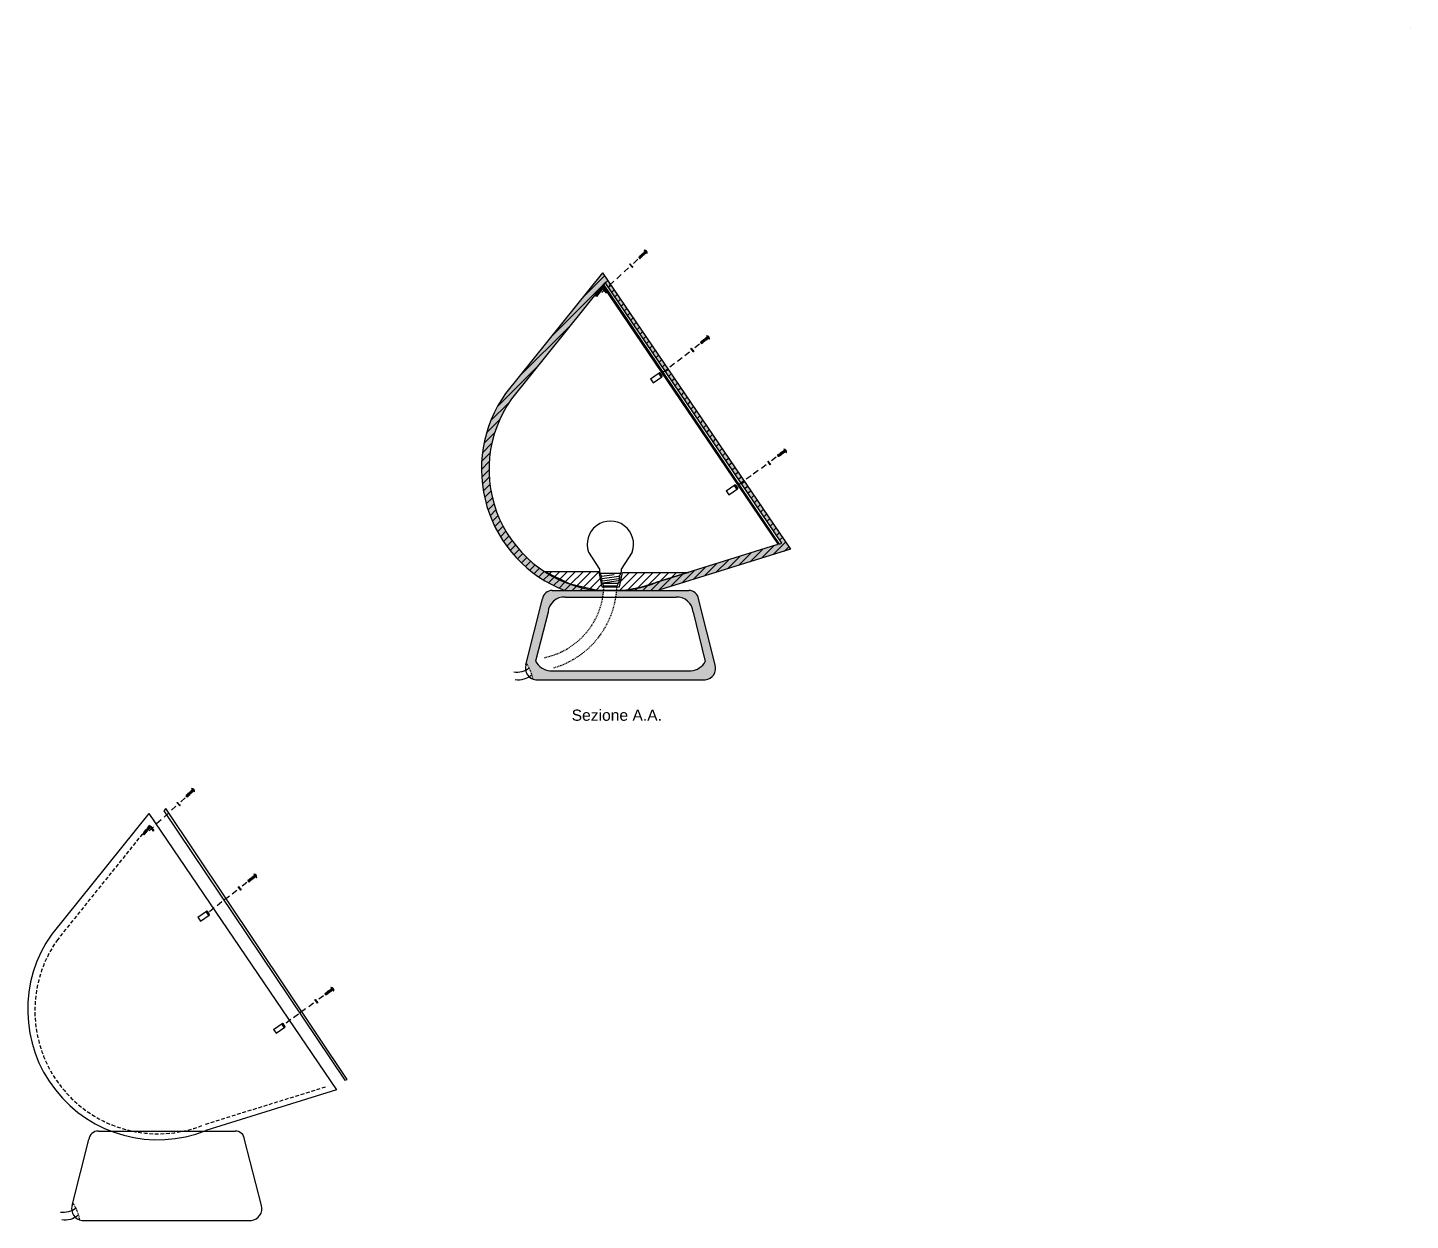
# Model space of a CAD drawing. Header units: centimetres. Extents: x -68 to 323, y -5 to 168.
# Drawn here: x 136 to 322.8, y 6.7 to 167.9 of the extents above; entities that cross this region are included whole.
import ezdxf

# ---------------------------------------------------------------- set-up
doc = ezdxf.new("R2010")
doc.units = ezdxf.units.CM
doc.header["$MEASUREMENT"] = 0
doc.linetypes.add('DASHED', pattern=[0.75, 0.5, -0.25])
doc.linetypes.add('HIDDEN2', pattern=[0.1875, 0.125, -0.0625])
for name, color, linetype in [('A-FURN', 8, 'Continuous'), ('anno', 5, 'Continuous'), ('cavo', 6, 'Continuous'), ('pannello', 245, 'Continuous'), ('viti e cerniere', 3, 'Continuous')]:
    doc.layers.add(name, color=color, linetype=linetype)
doc.styles.get("Standard").update_dxf_attribs({"font": 'Arial.ttf'})

msp = doc.modelspace()

# ---------------------------------------------------------------- hatches: boundary and pattern name
at = {"layer": 'A-FURN'}
h = msp.add_hatch(color=254, dxfattribs=at)
h.dxf.hatch_style = 1
edge = h.paths.add_edge_path()
edge.add_arc((198.6618783277704, 78.88687261114418), 5.712725566796211, 10.19005257750365, 33.86592961719634)
edge.add_line((203.4054045608771, 82.07029722582486), (205.5961490438125, 90.72984967819367))
edge.add_arc((206.849197527986, 90.61398729978316), 1.25839365638111, 87.84191265880872, 174.7172012419684, ccw=False)
edge.add_line((206.8965846366463, 91.8714884156288), (213.0112800434063, 91.87148841562879))
edge.add_line((213.0112800434063, 91.87148841562879), (213.8482814742276, 91.87148841562879))
edge.add_arc((203.8269620694694, 92.65227177642753), 10.05168967232287, 350.4810751927466, 355.54495790139714, ccw=False)
edge.add_line((213.7402503531781, 90.98999000946787), (208.6457529421567, 90.98999000946789))
edge.add_arc((208.5614325843165, 88.75239951132758), 2.239178679809648, 87.84191265881178, 174.7172012419721)
edge.add_line((206.3317650742324, 88.95856438367346), (204.6499784141054, 82.30994010670645))
edge.add_arc((206.8301929143853, 83.49212705067309), 2.480101053932314, 208.4680651096524, 264.4044125809585)
edge.add_line((206.5883675536519, 81.0238438958016), (225.6418966798502, 80.99851490119799))
edge.add_arc((225.4000713191168, 83.46679805606948), 2.480101053932322, 275.5955874190421, 331.5319348903474)
edge.add_line((227.5802858193967, 82.28461111210282), (225.9406122181056, 88.95856438367343))
edge.add_arc((223.7109447080216, 88.75239951132764), 2.239178679809565, 5.28279875802592, 92.15808734119051)
edge.add_line((223.6266243501813, 90.98999000946786), (215.5068126186667, 90.98999000946787))
edge.add_arc((203.7782077685948, 92.8112374004276), 11.86916651615477, 351.1734599084184, 355.4588162912226)
edge.add_line((215.6101131787043, 91.87148841562879), (225.3511818653369, 91.87148841562879))
edge.add_arc((225.398568973997, 90.61398729978302), 1.25839365638123, 5.282798758036222, 92.15808734118599, ccw=False)
edge.add_line((226.6516174581706, 90.72984967819364), (228.9088945139941, 81.8073079501682))
edge.add_arc((227.4209179326463, 81.35507786791035), 1.555180489183924, -84.40441258095922, 16.905225269824825, ccw=False)
edge.add_line((227.5725577548245, 79.80730795016802), (204.6752087471585, 79.80730795016804))
edge.add_arc((204.8268485693368, 81.35507786791025), 1.55518048918381, 249.5896685038222, 264.4044125809599, ccw=False)
at = {"layer": 'pannello'}
h = msp.add_hatch(color=256, dxfattribs=at)
h.dxf.hatch_style = 1
h.paths.add_polyline_path([(213.6738059723389, 133.0726626102417), (214.0333108472129, 132.5435197204792), (214.2134041710062, 132.7106836905529), (213.8587463854751, 133.2350920638518), (213.9542601013217, 133.354120386866), (214.0719996108788, 133.5008462916313), (232.4123621475918, 106.3821981864241), (232.8037555468927, 106.6721471696102), (213.6887475109894, 134.807307950168), (200.5918272485208, 118.4860451694827, 0.4901309578144584), (208.6110047123222, 91.8714884156288), (213.0112800434063, 91.87148841562879, -0.5723492345296867), (201.4094640054538, 117.7889513206999)])
h.paths.add_polyline_path([(239.0684793023215, 97.45117222815563), (232.8037555468927, 106.6721471696102), (232.4123621475918, 106.3821981864241), (237.9121157211943, 98.25008621048428), (237.5939419896411, 98.13947080722872), (221.9071340378584, 121.334488020591), (221.7390906376889, 121.2016468525923), (237.440300312768, 98.0915750819348), (237.2114015430944, 98.02021897065349), (220.9140347878168, 92.9397341893685, -0.0672809765799667), (216.6338452514302, 91.87148841562879), (221.219972871561, 91.87148841562879, 0.003061113093289689), (221.4204871945685, 91.94991169957672)], flags=17)
h.paths.add_polyline_path([(214.2134041710062, 132.7106836905529), (214.0333108472129, 132.5435197204792), (237.440300312768, 98.0915750819348), (237.2114015430944, 98.02021897065349), (220.9140347878168, 92.9397341893685, -0.0672809765799667), (216.6338452514302, 91.87148841562879), (221.219972871561, 91.87148841562879, 0.003061113093289689), (221.4204871945685, 91.94991169957672), (239.0684793023215, 97.45117222815563), (232.8037555468927, 106.6721471696102), (232.4123621475918, 106.3821981864241), (237.9121157211943, 98.25008621048428), (237.5939419896411, 98.13947080722872)])
h = msp.add_hatch(dxfattribs=at)
h.set_pattern_fill('ANSI31', color=254, scale=6)
h.set_pattern_definition([(45, (0, 0), (-0.5303300858899106, 0.5303300858899107), [])])
h.paths.add_polyline_path([(205.9222077615531, 94.38426374362564), (209.3293320792518, 92.71487248430248), (213.0112800434063, 91.87148841562879), (213.8482814742276, 91.87148841562879, 0.01197096768298016), (213.8741668599123, 92.35203658930811), (213.5829129114702, 92.35203658930811), (213.1823917701013, 94.38426374362564)], flags=17)
h.paths.add_polyline_path([(218.8098763290662, 92.261623636521), (220.7157206322761, 92.8622498337364, 0.003232621496159524), (220.9140347878168, 92.93973418936851), (225.3046513270815, 94.30844981337992), (216.4019655219056, 94.30844981337992), (215.986039759684, 92.35203658930811), (215.6384880520989, 92.35203658930811, -0.01014044811557506), (215.6101131787043, 91.87148841562879), (216.6338452514303, 91.87148841562879)], flags=17)
h.paths.add_polyline_path([(220.7157206322762, 92.86224983373643, -0.06403442798433455), (216.6338452514303, 91.87148841562879), (221.219972871561, 91.87148841562879, 0.003061113093289645), (221.4204871945685, 91.94991169957672), (239.0684793023215, 97.45117222815563), (213.6887475109894, 134.807307950168), (200.5918272485208, 118.4860451694827, 0.4901309578144575), (208.6110047123222, 91.8714884156288), (213.0112800434062, 91.87148841562879, -0.5723492345296849), (201.4094640054538, 117.7889513206999), (213.6738059723389, 133.0726626102417), (237.440300312768, 98.0915750819348), (237.2114015430944, 98.02021897065349), (225.3046513270807, 94.3084498133797)])
h.paths.add_polyline_path([(213.8587463854751, 133.2350920638518), (213.9542601013217, 133.354120386866), (214.0719996108788, 133.5008462916313), (237.9121157211943, 98.25008621048428), (237.5939419896411, 98.13947080722872)], flags=16)
h = msp.add_hatch(color=254, dxfattribs=at)
h.dxf.hatch_style = 1
h.paths.add_polyline_path([(220.7157206322762, 92.86224983373643, -0.06403442798433479), (216.6338452514303, 91.87148841562879), (221.219972871561, 91.87148841562879, 0.003061113093289852), (221.4204871945685, 91.94991169957672), (239.0684793023215, 97.45117222815563), (213.6887475109894, 134.807307950168), (200.5918272485207, 118.4860451694826, 0.4901309578144565), (208.6110047123222, 91.8714884156288), (213.0112800434062, 91.87148841562879, -0.5723492345296862), (201.4094640054539, 117.7889513206999), (213.6738059723389, 133.0726626102417), (237.440300312768, 98.0915750819348), (237.2114015430944, 98.02021897065349), (225.3046513270806, 94.30844981337964)])
h.paths.add_polyline_path([(213.8587463854751, 133.2350920638518), (213.9542601013217, 133.354120386866), (214.0719996108788, 133.5008462916313), (237.9121157211943, 98.25008621048428), (237.5939419896411, 98.13947080722872)], flags=16)

# ---------------------------------------------------------------- linework, layer by layer
at = {"layer": 'A-FURN'}
for p, q in [((213.6887475109894, 134.807307950168), (200.5918272485206, 118.4860451694825)), ((213.6887475109894, 134.807307950168), (239.0684793023215, 97.45117222815563)), ((213.6738059723389, 133.0726626102417), (201.4094640054541, 117.7889513207003)), ((213.6738059723389, 133.0726626102417), (237.440300312768, 98.0915750819348)), ((237.2114015430944, 98.02021897065349), (220.9140347878173, 92.93973418936868)), ((239.0684793023215, 97.45117222815563), (221.4204871945686, 91.94991169957675)), ((206.8965846366463, 91.8714884156288), (225.3511818653369, 91.87148841562878)), ((203.338871987989, 81.80730795016807), (205.5961490438125, 90.7298496781935)), ((203.338871987989, 81.80730795016807), (205.5961490438125, 90.7298496781935)), ((208.6457529421567, 90.98999000946789), (223.6266243501814, 90.98999000946786)), ((228.9088945139941, 81.80730795016804), (226.6516174581706, 90.72984967819347)), ((206.3317650742324, 88.95856438367346), (204.6499784141054, 82.30994010670645)), ((225.9406122181056, 88.95856438367343), (227.5802858193967, 82.28461111210281)), ((206.5883675536519, 81.0238438958016), (225.6418966798502, 80.99851490119799)), ((204.6752087471585, 79.80730795016804), (227.5725577548245, 79.80730795016802)), ((152.3788028156495, 61.74164447541172), (139.2818825531807, 45.42038169472617)), ((152.3788028156495, 61.74164447541172), (177.7613196745859, 24.38587289968696)), ((177.7613196745859, 24.38587289968696), (160.1105424992286, 18.88424822482038)), ((145.5866399413063, 18.80582494087248), (164.0412371699969, 18.80582494087245)), ((142.028927292649, 8.741644475411746), (144.2862043484726, 17.66418620343718)), ((167.5989498186541, 8.741644475411718), (165.3416727628307, 17.66418620343715)), ((143.3652640518186, 6.741644475411718), (166.2626130594846, 6.741644475411704))]:
    msp.add_line(p, q, dxfattribs=at)
at = {"layer": 'A-FURN', "linetype": 'Continuous'}
msp.add_line((237.2114015430944, 98.02021897065349), (237.440300312768, 98.0915750819348), dxfattribs=at)
at = {"layer": 'A-FURN'}
for centre, radius, start, end in [((214.9154887919416, 108.286478899697), 17.5840391293418, 144.5461630640271, 248.9897801867645), ((214.8225626474183, 108.2377769881345), 16.46621226360592, 144.5461630640272, 263.6846870387156), ((206.849197527986, 90.61398729978308), 1.258393656381193, 87.84191265881128, 174.7172012419728), ((214.8225626474183, 108.2377769881345), 16.46621226360592, 276.3153129612842, 291.7117730653907), ((214.9154887919416, 108.286478899697), 17.5840391293418, 291.0102198132353, 291.7117730653908), ((225.3985689739971, 90.61398729978305), 1.258393656381193, 5.282798758027272, 92.1580873411887), ((208.5614325843165, 88.75239951132761), 2.239178679809618, 87.84191265881132, 174.7172012419728), ((223.7109447080215, 88.75239951132758), 2.239178679809618, 5.282798758027274, 92.15808734118869), ((206.8301929143853, 83.49212705067302), 2.480101053932229, 208.4680651096516, 264.4044125809605), ((225.4000713191168, 83.4667980560694), 2.480101053932229, 275.5955874190411, 331.5319348903487), ((204.8268485693368, 81.35507786791037), 1.555180489183929, 163.0947747301805, 264.4044125809589), ((227.4209179326463, 81.35507786791035), 1.555180489183929, 275.5955874190411, 16.90522526981951), ((153.6055440966017, 35.22081542494065), 17.5840391293418, 144.5461630640269, 291.7117730653907), ((145.5392528326461, 17.54832382502676), 1.258393656381193, 87.84191265881128, 174.7172012419728), ((164.0886242786572, 17.54832382502673), 1.258393656381193, 5.282798758027272, 92.1580873411887), ((143.5169038739969, 8.289414393154047), 1.555180489183929, 163.0947747301808, 264.4044125809589), ((166.1109732373063, 8.289414393154033), 1.555180489183929, 275.5955874190411, 16.90522526981925)]:
    msp.add_arc(centre, radius, start, end, dxfattribs=at)
at = {"layer": 'cavo', "linetype": 'Continuous'}
for points in [[(203.7907159554538, 81.36234760260773, -0.1984132306877283), (201.7115673852865, 80.81003779662568)], [(204.0489456642003, 80.38885036278333, -0.2057894224812163), (201.9069826421323, 79.78722811834017, 1.401649101114229)], [(142.5404681512366, 8.367123858804298, -0.1984132306877283), (140.4613195810693, 7.814814052822257)], [(142.7986978599831, 7.393626618979908, -0.2057894224812163), (140.6567348379151, 6.792004374536745, 1.401649101114229)]]:
    msp.add_lwpolyline(points, format="xyb", dxfattribs=at)
at = {"layer": 'cavo', "linetype": 'HIDDEN2'}
for centre, radius, start, end in [((203.8269620694735, 92.65227177642734), 10.05168967231879, 281.6084055195055, 358.2883705586956), ((203.7782077685999, 92.81123740042723), 11.86916651614964, 286.3343228598537, 357.7827561550861), ((198.6618783277678, 78.8868726111428), 5.71272556679911, 10.30922253756372, 33.86592961719366), ((137.411630523551, 5.891648867339601), 5.712725566798619, 10.30922253756215, 33.34207845178686)]:
    msp.add_arc(centre, radius, start, end, dxfattribs=at)
at = {"layer": 'pannello', "linetype": 'Continuous'}
for p, q in [((213.9542601013217, 133.354120386866), (213.8587463854751, 133.2350920638518)), ((237.5939419896411, 98.13947080722872), (213.8587463854751, 133.2350920638518)), ((214.0719996108788, 133.5008462916313), (213.9542601013217, 133.354120386866)), ((237.9121157211943, 98.25008621048428), (214.0719996108788, 133.5008462916313)), ((237.5939419896411, 98.13947080722872), (237.9121157211943, 98.25008621048428)), ((154.6758924799241, 62.38532363342769), (154.4403391972003, 62.0917792772628)), ((154.4403391972003, 62.0917792772628), (178.8779484212102, 25.68989902632582)), ((179.1961221527635, 25.80051442958137), (154.6758924799241, 62.38532363342769)), ((178.8779484212102, 25.68989902632582), (179.1961221527635, 25.80051442958137))]:
    msp.add_line(p, q, dxfattribs=at)
at = {"layer": 'pannello'}
for p, q in [((213.1823917701013, 94.38426374362564), (205.9222077615531, 94.38426374362564)), ((209.3293320792518, 92.71487248430248), (205.9222077615531, 94.38426374362564)), ((213.1823917701013, 94.38426374362564), (213.5829129114702, 92.35203658930811)), ((213.285319230983, 94.76883068564483), (213.285319230983, 94.40302885658058)), ((213.285319230983, 94.40302885658058), (213.3937181216774, 94.21387077017926)), ((213.3937181216774, 94.21387077017926), (216.1175300941029, 94.21387077017926)), ((213.3937181216774, 94.21387077017926), (213.4205360775207, 93.9697357339829)), ((213.4205360775207, 93.9697357339829), (213.5988814108799, 93.82770205931831)), ((213.5988814108799, 93.82770205931831), (213.4556212923105, 93.65034039182163)), ((213.4556212923105, 93.65034039182163), (213.6339666256697, 93.50830671715704)), ((213.6339666256697, 93.50830671715704), (213.4907065071003, 93.33094504966036)), ((213.5988814108799, 93.82770205931831), (215.2484726416773, 94.03867076100505)), ((213.6339666256697, 93.50830671715704), (215.9123668049004, 93.82770205931831)), ((213.6690518404595, 93.1889113749958), (215.8772815901106, 93.50830671715704)), ((216.0556269234698, 93.65034039182163), (215.8772815901106, 93.50830671715704)), ((215.8772815901106, 93.50830671715704), (216.02054170868, 93.33094504966036)), ((216.0907121382595, 93.9697357339829), (215.9123668049004, 93.82770205931831)), ((215.9123668049004, 93.82770205931831), (216.0556269234698, 93.65034039182163)), ((215.986039759684, 92.35203658930811), (216.4019655219056, 94.30844981337992)), ((216.1175300941029, 94.21387077017926), (216.0907121382595, 93.9697357339829)), ((216.2259289847973, 94.40302885658058), (216.1175300941029, 94.21387077017926)), ((216.2259289847973, 94.76883068564483), (216.2259289847973, 94.40302885658058)), ((216.4019655219056, 94.30844981337992), (225.3046513270815, 94.30844981337992)), ((225.3046513270815, 94.30844981337992), (218.8098763290662, 92.261623636521)), ((213.0112800434063, 91.87148841562879), (209.3293320792518, 92.71487248430248)), ((216.6338452514303, 91.87148841562879), (213.0112800434063, 91.87148841562879)), ((213.4907065071003, 93.33094504966036), (213.6690518404595, 93.1889113749958)), ((213.6690518404595, 93.1889113749958), (213.5257917218901, 93.01154970749911)), ((213.5257917218901, 93.01154970749911), (213.7041370552492, 92.86951603283453)), ((213.5829129114702, 92.35203658930811), (215.986039759684, 92.35203658930811)), ((215.8421963753208, 93.1889113749958), (213.7041370552492, 92.86951603283453)), ((213.7041370552492, 92.86951603283453), (215.807111160531, 92.86951603283453)), ((213.7041370552492, 92.86951603283453), (213.8216250824639, 92.51979278217289)), ((213.8216250824639, 92.51979278217289), (215.6896231333163, 92.51979278217289)), ((215.807111160531, 92.86951603283453), (215.6896231333163, 92.51979278217289)), ((215.9854564938902, 93.01154970749911), (215.807111160531, 92.86951603283453)), ((216.02054170868, 93.33094504966036), (215.8421963753208, 93.1889113749958)), ((215.8421963753208, 93.1889113749958), (215.9854564938902, 93.01154970749911)), ((218.8098763290662, 92.261623636521), (216.6338452514303, 91.87148841562879))]:
    msp.add_line(p, q, dxfattribs=at)
at = {"layer": 'pannello', "color": 253, "linetype": 'DASHED'}
for p, q in [((152.4648778873418, 60.15270318925529), (140.0785827743398, 44.71701499943352)), ((176.2365246480949, 24.7517079687926), (159.777101489417, 19.62070428445118))]:
    msp.add_line(p, q, dxfattribs=at)
at = {"layer": 'pannello'}
for points in [[(211.8193352950951, 97.02985591510547), (213.285319230983, 94.76883068564483)], [(217.6919129206851, 97.02985591510547), (216.2259289847973, 94.76883068564483)]]:
    msp.add_lwpolyline(points, dxfattribs=at)
msp.add_arc((214.7556241078901, 98.12329757584665), 3.133274111467027, 339.5752226628495, 200.4247773371504, dxfattribs=at)
at = {"layer": 'pannello', "color": 253, "linetype": 'DASHED'}
msp.add_arc((153.6250574737381, 35.07086649196971), 16.62994761896393, 144.5461630640269, 291.7117730653907, dxfattribs=at)
at = {"layer": 'viti e cerniere'}
for p, q in [((218.4570160755817, 136.6324910891901), (217.8624099775215, 136.0805732618757)), ((218.6342347638428, 136.9315706272023), (218.5781600610729, 136.8795216687055)), ((218.7336060707569, 137.0238078174837), (218.677531367987, 136.9717588589868)), ((218.8329773776712, 137.1160450077651), (218.7769026749013, 137.0639960492682)), ((218.9323486845853, 137.2082821980463), (218.8762739818154, 137.1562332395495)), ((219.0317199914998, 137.3005193883276), (218.9756452887298, 137.2484704298307)), ((219.1310912984139, 137.3927565786089), (219.0750165956439, 137.340707620112)), ((219.2304626053281, 137.4849937688905), (219.1743879025583, 137.4329448103937)), ((219.3298339122422, 137.5772309591718), (219.2737592094724, 137.525182000675)), ((219.4199659102283, 137.4067689599748), (219.3638912074582, 137.3547200014773)), ((219.4292052191564, 137.6694681494532), (219.3731305163865, 137.6174191909563)), ((219.5193372171424, 137.499006150256), (219.4632625143724, 137.4469571917587)), ((219.5809227216771, 137.5561702761665), (219.5626338212865, 137.53919438204)), ((216.2318409363727, 134.5586590752411), (215.6372348383126, 134.0067412479268)), ((217.2130764538172, 135.4778570287739), (216.618470355757, 134.9259392014596)), ((217.405986416986, 135.8720994865964), (217.3835473138174, 135.8514053068313)), ((217.4622569301417, 135.9239942573441), (217.4335477658382, 135.8975175928117)), ((217.5128233410278, 135.9706284917468), (217.4932627851956, 135.9525890159418)), ((217.6594992858317, 135.5972105331236), (217.6370601826631, 135.5765163533586)), ((217.7157697989875, 135.6491053038714), (217.687060634684, 135.622628639339)), ((217.7663362098735, 135.695739538274), (217.7467756540414, 135.6777000624691)), ((214.1936393804161, 132.6923378641051), (213.5990332823559, 132.1404200367908)), ((215.204961782685, 133.6566035588707), (214.6103556846248, 133.1046857315563)), ((226.9881934748651, 125.4400855557603), (226.9281741713601, 125.3926392747878)), ((227.0945551020293, 125.52416623235), (227.0345357985244, 125.4767199513775)), ((227.2009167291937, 125.6082469089398), (227.1408974256888, 125.5608006279673)), ((227.3072783563579, 125.6923275855296), (227.2472590528531, 125.644881304557)), ((227.4136399835225, 125.7764082621192), (227.3536206800176, 125.7289619811466)), ((227.5200016106867, 125.8604889387089), (227.4599823071819, 125.8130426577364)), ((227.6263632378511, 125.944569615299), (227.5663439343463, 125.8971233343265)), ((227.7327248650153, 126.0286502918887), (227.6727055615106, 125.9812040109162)), ((227.8090788622019, 125.8515877680592), (227.7490595586967, 125.8041414870861)), ((227.8390864921797, 126.1127309684785), (227.7790671886748, 126.0652846875059)), ((227.9154404893662, 125.9356684446489), (227.8554211858611, 125.8882221636759)), ((227.9813582545184, 125.9877775599478), (227.9617828130253, 125.9723028402656)), ((224.44045726941, 123.3105889793129), (223.8040233321354, 122.8074771195413)), ((225.4564084231905, 124.1034447199796), (224.8199744859158, 123.600332860208)), ((225.6799242138034, 124.4811775101718), (225.6559172272175, 124.4623247379027)), ((225.7401265063977, 124.5284545854637), (225.7094113518237, 124.5043338649259)), ((225.794226135011, 124.5709392169452), (225.7732988279815, 124.5545049280261)), ((225.9108790251497, 124.1870812903257), (225.8868720385638, 124.1682285180567)), ((225.971081317744, 124.2343583656176), (225.94036616317, 124.2102376450799)), ((226.0251809463573, 124.2768429970992), (226.0042536393278, 124.26040870818)), ((226.7878535492898, 125.1559747538764), (226.1514196120152, 124.6528628941048)), ((222.4064060410358, 121.7291710369087), (221.7699721037612, 121.2260591771371)), ((223.4309648386691, 122.5424722697034), (222.7945309013945, 122.0393604099317)), ((221.3464298715037, 121.1406727736804), (221.3213118397773, 121.1233278346676)), ((221.4094183307163, 121.1841686572531), (221.377281676484, 121.1619770972693)), ((221.4660216942011, 121.2232553937559), (221.4441258698321, 121.2081355092661)), ((221.5589130575484, 120.8329657587131), (221.533795025822, 120.8156208197004)), ((221.6219015167611, 120.8764616422859), (221.5897648625287, 120.8542700823021)), ((221.6785048802458, 120.9155483787887), (221.6566090558767, 120.9004284942989)), ((237.4928473382503, 110.2309880947824), (237.4313709245083, 110.1854456209282)), ((237.6017911449259, 110.3116949897537), (237.5403147311838, 110.2661525158995)), ((237.7107349516012, 110.3924018847249), (237.6492585378592, 110.3468594108707)), ((237.819678758277, 110.473108779696), (237.7582023445348, 110.4275663058418)), ((237.9286225649523, 110.5538156746672), (237.8671461512102, 110.5082732008131)), ((238.0375663716277, 110.6345225696387), (237.9760899578858, 110.5889800957846)), ((238.1465101783031, 110.7152294646099), (238.0850337645611, 110.6696869907558)), ((238.2172790010022, 110.5358615634542), (238.1558025872598, 110.4903190895995)), ((238.2554539849785, 110.7959363595811), (238.1939775712365, 110.750393885727)), ((238.3262228076775, 110.6165684584253), (238.2647463939353, 110.5710259845707)), ((238.3937408821437, 110.6665866679123), (238.3736902006106, 110.6517328795419)), ((235.8109911635541, 108.8622901862799), (235.1591062904784, 108.3793659559779)), ((236.0462322648684, 109.2328343721635), (236.0216463734912, 109.2147430379852)), ((236.1078862763407, 109.2782019900329), (236.076430456124, 109.2550554729242)), ((236.1632904641123, 109.3189707244454), (236.1418585157249, 109.3032001943304)), ((236.2678591223157, 108.9316463121913), (236.2432732309385, 108.9135549780131)), ((236.3295131337881, 108.9770139300607), (236.2980573135713, 108.9538674129521)), ((236.3849173215596, 109.0177826644733), (236.3634853731722, 109.0020121343583)), ((237.1747602622784, 109.8725868958823), (236.5228753892026, 109.3896626655803)), ((237.383903531575, 110.1502811998112), (237.3224271178329, 110.104738725957)), ((232.7602213096806, 106.6398964780145), (232.1083364366048, 106.1569722477125)), ((233.7590867489024, 107.3784918635419), (233.1072018758267, 106.8955676332398)), ((234.7169014215968, 108.0897328789867), (234.0650165485211, 107.6068086486846)), ((231.5749421004423, 105.9741660558389), (231.5498240687159, 105.9568211168261)), ((231.6379305596549, 106.0176619394117), (231.6057939054226, 105.9954703794278)), ((231.6945339231398, 106.0567486759144), (231.6726380987707, 106.0416287914247)), ((231.787425286487, 105.6664590408717), (231.7623072547606, 105.6491141018589)), ((231.8504137456997, 105.7099549244445), (231.8182770914673, 105.6877633644606)), ((231.9070171091844, 105.7490416609472), (231.8851212848153, 105.7339217764574)), ((157.2927217229094, 63.86657635243033), (156.6981156248492, 63.31465852511597)), ((157.4699404111705, 64.16565589044261), (157.4138657084005, 64.11360693194574)), ((157.5693117180846, 64.25789308072389), (157.5132370153146, 64.20584412222702)), ((157.6686830249989, 64.35013027100531), (157.612608322229, 64.29808131250844)), ((157.768054331913, 64.4423674612866), (157.7119796291431, 64.39031850278973)), ((157.8674256388275, 64.53460465156785), (157.8113509360575, 64.48255569307098)), ((157.9667969457416, 64.62684184184916), (157.9107222429716, 64.57479288335229)), ((158.0661682526558, 64.71907903213081), (158.0100935498859, 64.667030073634)), ((158.1655395595699, 64.81131622241206), (158.1094648568001, 64.7592672639153)), ((158.255671557556, 64.64085422321502), (158.1995968547859, 64.58880526471758)), ((158.2649108664841, 64.90355341269343), (158.2088361637142, 64.85150445419656)), ((158.3550428644701, 64.7330914134963), (158.2989681617001, 64.68104245499894)), ((158.4166283690048, 64.79025553940677), (158.3983394686142, 64.77327964528023)), ((155.0675465837004, 61.79274433848137), (154.4729404856403, 61.24082651116701)), ((156.0487821011449, 62.7119422920142), (155.4541760030847, 62.16002446469984)), ((156.2416920643137, 63.10618474983669), (156.219252961145, 63.08549057007154)), ((156.2979625774694, 63.15807952058437), (156.2692534131659, 63.13160285605197)), ((156.3485289883555, 63.20471375498703), (156.3289684325233, 63.18667427918204)), ((156.4952049331594, 62.8312957963639), (156.4727658299908, 62.81060161659884)), ((156.5514754463152, 62.88319056711161), (156.5227662820117, 62.85671390257927)), ((156.6020418572012, 62.9298248015143), (156.5824813013691, 62.91178532570932)), ((153.0293450277438, 59.92642312734539), (152.4347389296836, 59.37450530003103)), ((154.0406674300127, 60.89068882211096), (153.4460613319525, 60.3387709947966)), ((165.6235591966175, 52.39006001711665), (164.9871252593429, 51.886948157345)), ((165.8238991221928, 52.67417081900059), (165.7638798186878, 52.62672453802803)), ((165.930260749357, 52.75825149559027), (165.8702414458521, 52.71080521461774)), ((166.0366223765214, 52.84233217218009), (165.9766030730165, 52.79488589120756)), ((166.1429840036856, 52.92641284876983), (166.0829647001807, 52.87896656779726)), ((166.2493456308502, 53.01049352535948), (166.1893263273453, 52.96304724438689)), ((166.3557072580144, 53.09457420194919), (166.2956879545095, 53.04712792097665)), ((166.4620688851788, 53.17865487853923), (166.402049581674, 53.13120859756675)), ((166.568430512343, 53.26273555512894), (166.5084112088382, 53.21528927415646)), ((166.6447845095296, 53.08567303129946), (166.5847652060244, 53.03822675032636)), ((166.6747921395073, 53.34681623171871), (166.6147728360024, 53.29936995074614)), ((166.7511461366938, 53.16975370788917), (166.6911268331887, 53.12230742691612)), ((166.817063901846, 53.22186282318803), (166.797488460353, 53.20638810350586)), ((163.2761629167377, 50.54467424255317), (162.6397289794631, 50.04156238278152)), ((164.2921140705181, 51.33752998321988), (163.6556801332435, 50.83441812344823)), ((164.5156298611311, 51.71526277341205), (164.4916228745452, 51.69641000114298)), ((164.5758321537254, 51.76253984870392), (164.5451169991513, 51.73841912816617)), ((164.6299317823387, 51.80502448018548), (164.6090044753092, 51.78859019126635)), ((164.7465846724773, 51.4211665535659), (164.7225776858915, 51.40231378129694)), ((164.8067869650716, 51.46844362885783), (164.7760718104977, 51.4443229083201)), ((164.860886593685, 51.51092826033941), (164.8399592866555, 51.49449397142028)), ((161.2421116883635, 48.96325630014898), (160.6056777510889, 48.46014444037733)), ((162.2666704859968, 49.77655753294361), (161.6302365487222, 49.27344567317196)), ((160.1821355188314, 48.3747580369206), (160.157017487105, 48.35741309790784)), ((160.245123978044, 48.41825392049337), (160.2129873238117, 48.39606236050953)), ((160.3017273415288, 48.45734065699615), (160.2798315171598, 48.44222077250636)), ((160.3946187048761, 48.06705102195336), (160.3695006731497, 48.04970608294063)), ((160.4576071640887, 48.11054690552616), (160.4254705098564, 48.08835534554233)), ((160.5142105275735, 48.14963364202895), (160.4923147032044, 48.13451375753915)), ((176.2196091789027, 37.38436646305142), (176.1581327651606, 37.33882398919728)), ((176.328552985578, 37.46507335802265), (176.267076571836, 37.41953088416845)), ((176.4374967922536, 37.54578025299394), (176.3760203785115, 37.50023777913977)), ((176.5464405989289, 37.62648714796511), (176.4849641851869, 37.58094467411097)), ((176.6553844056047, 37.70719404293622), (176.5939079918625, 37.66165156908208)), ((176.76432821228, 37.78790093790745), (176.7028517985378, 37.74235846405331)), ((176.8732720189554, 37.86860783287896), (176.8117956052134, 37.82306535902488)), ((176.9822158256308, 37.94931472785014), (176.9207394118888, 37.90377225399605)), ((177.0529846483299, 37.76994682669441), (176.9915082345875, 37.72440435283973)), ((177.0911596323062, 38.03002162282139), (177.0296832185642, 37.98447914896722)), ((177.1619284550052, 37.85065372166558), (177.100452041263, 37.80511124781098)), ((177.2294465294714, 37.90067193115253), (177.2093958479383, 37.88581814278216)), ((174.6466968108818, 36.09637544952015), (173.994811937806, 35.61345121921813)), ((174.8819379121961, 36.46691963540376), (174.8573520208189, 36.44882830122542)), ((174.9435919236684, 36.51228725327313), (174.9121361034516, 36.48914073616446)), ((174.99899611144, 36.55305598768562), (174.9775641630525, 36.53728545757069)), ((175.1035647696434, 36.16573157543159), (175.0789788782662, 36.14764024125331)), ((175.1652187811158, 36.21109919330097), (175.133762960899, 36.18795267619238)), ((175.2206229688873, 36.25186792771352), (175.1991910204999, 36.23609739759858)), ((176.0104659096061, 37.1066721591226), (175.3585810365303, 36.62374792882058)), ((171.5959269570083, 33.87398174125478), (170.9440420839325, 33.39105751095276)), ((172.5947923962301, 34.61257712678211), (171.9429075231543, 34.1296528964801)), ((173.5526070689245, 35.3238181422269), (172.9007221958487, 34.84089391192488)), ((170.41064774777, 33.20825131907914), (170.3855297160436, 33.19090638006638)), ((170.4736362069826, 33.25174720265191), (170.4414995527503, 33.22955564266807)), ((170.5302395704674, 33.29083393915469), (170.5083437460984, 33.27571405466493)), ((170.6231309338147, 32.9005443041119), (170.5980129020883, 32.88319936509917)), ((170.6861193930273, 32.94404018768471), (170.653982738795, 32.92184862770087)), ((170.7427227565121, 32.98312692418749), (170.720826932143, 32.9680070396977))]:
    msp.add_line(p, q, dxfattribs=at)
at = {"layer": 'viti e cerniere', "linetype": 'Continuous'}
for p, q in [((218.5781600610728, 136.8795216687054), (218.7243667618291, 136.7611086280052)), ((218.7676633659728, 136.8012968597901), (218.8237380687432, 136.8533458182865)), ((218.8670346728869, 136.8935340500713), (218.9231093756575, 136.9455830085679)), ((218.9664059798012, 136.9857712403527), (219.0224806825718, 137.037820198849)), ((219.0657772867157, 137.0780084306337), (219.1218519894861, 137.1300573891305)), ((219.16514859363, 137.1702456209151), (219.2212232964002, 137.2222945794119)), ((219.2645199005439, 137.2624828111968), (219.3205946033145, 137.3145317696934)), ((217.3557018897254, 135.9762512964022), (217.3835157057577, 136.0020682884645)), ((217.7582887773556, 135.5425261899858), (217.3557018897254, 135.9762512964022)), ((217.3835157057577, 136.0020682884645), (217.7861025933879, 135.5683431820481)), ((217.7861025933879, 135.5683431820481), (217.7582887773556, 135.5425261899858)), ((213.6160605224874, 132.7761678979344), (212.7518593146124, 131.6988611359109)), ((213.6429198952032, 132.7831282160708), (213.6160605224874, 132.7761678979344)), ((213.6747271127388, 132.7913707150831), (213.6429198952032, 132.7831282160708)), ((213.7112468059731, 132.7913707150831), (213.6747271127388, 132.7913707150831)), ((213.7630800517964, 132.7843046861065), (213.7112468059731, 132.7913707150831)), ((213.7995997450307, 132.772529893482), (213.7630800517964, 132.7843046861065)), ((213.8219820111681, 132.760753659105), (213.7995997450307, 132.772529893482)), ((213.8219820111681, 132.760753659105), (214.2540356965557, 132.2097960847925)), ((212.7518593146124, 131.6988611359109), (212.8052753462671, 131.6454672740209)), ((212.8710028203573, 131.5920618781109), (212.8052753462671, 131.6454672740209)), ((213.6890379685101, 132.6251553952225), (212.8710028203573, 131.5920618781109)), ((213.7380879529886, 132.6257498170333), (213.6890379685101, 132.6251553952225)), ((213.7380879529886, 132.6257498170333), (214.1275409785256, 132.1163339663163)), ((214.1275409785256, 132.1163339663163), (214.2540356965557, 132.2097960847925)), ((226.9281741713601, 125.3926392747877), (227.0645474720519, 125.2630230319308)), ((227.1108897957107, 125.2996574275484), (227.1709090992161, 125.3471037085204)), ((227.2172514228749, 125.3837381041381), (227.2772707263805, 125.4311843851103)), ((227.3236130500393, 125.4678187807279), (227.3836323535449, 125.5152650616998)), ((227.4299746772039, 125.5518994573172), (227.4899939807094, 125.5993457382897)), ((227.5363363043683, 125.6359801339071), (227.5963556078735, 125.6834264148795)), ((227.6426979315324, 125.7200608104972), (227.7027172350379, 125.7675070914694)), ((225.6380429854959, 124.5889833350751), (225.6678133771986, 124.6125173364198)), ((226.0050292065078, 124.1247476367331), (225.6380429854959, 124.5889833350751)), ((225.6678133771986, 124.6125173364198), (226.0347995982105, 124.1482816380778)), ((226.0347995982105, 124.1482816380778), (226.0050292065078, 124.1247476367331)), ((220.1711077063542, 120.486286086439), (221.3475740512123, 121.2986800361069)), ((220.1711077063542, 120.486286086439), (220.5382567496017, 119.9546000822484)), ((220.5382567496017, 119.9546000822484), (221.7147230944598, 120.7669940319164)), ((221.2478007019698, 121.2297828121303), (221.6149497452174, 120.6980968079397)), ((221.4265294784216, 121.2804459510803), (221.7256406776136, 120.8472887871658)), ((237.8289711672336, 110.2481984046862), (237.8904475809762, 110.2937408785401)), ((237.9379149739092, 110.3289052996574), (237.9993913876515, 110.3744477735115)), ((238.0468587805844, 110.409612194629), (238.1083351943271, 110.4551546684829)), ((236.0077493491953, 109.3418994828495), (236.0382424874142, 109.364489169943)), ((236.3600100539898, 108.8663933673415), (236.0077493491953, 109.3418994828495)), ((236.0382424874142, 109.364489169943), (236.3905031922087, 108.8889830544351)), ((236.3905031922087, 108.8889830544351), (236.3600100539898, 108.8663933673415)), ((237.3224271178328, 110.104738725957), (237.4546723542743, 109.9709132986553)), ((237.5021397472071, 110.0060777197728), (237.5636161609497, 110.0516201936265)), ((237.6110835538825, 110.086784614744), (237.6725599676252, 110.1323270885978)), ((237.720027360558, 110.1674915097153), (237.7815037743007, 110.2130339835688)), ((230.3996199352928, 105.3197793685975), (231.5760862801509, 106.1321733182655)), ((230.3996199352928, 105.3197793685975), (230.7667689785403, 104.7880933644069)), ((230.7667689785403, 104.7880933644069), (231.9432353233984, 105.6004873140749)), ((231.4763129309084, 106.0632760942888), (231.843461974156, 105.5315900900982)), ((231.6550417073602, 106.1139392332388), (231.9541529065519, 105.6807820693247)), ((157.4138657084005, 64.11360693194568), (157.5600724091568, 63.99519389124545)), ((157.6033690133005, 64.03538212303029), (157.6594437160709, 64.08743108152673)), ((157.7027403202146, 64.12761931331157), (157.7588150229852, 64.17966827180815)), ((157.8021116271289, 64.219856503593), (157.8581863298995, 64.27190546208926)), ((157.9014829340434, 64.31209369387393), (157.9575576368138, 64.36414265237072)), ((158.0008542409577, 64.40433088415536), (158.0569289437278, 64.4563798426522)), ((158.1002255478716, 64.49656807443704), (158.1563002506422, 64.54861703293362)), ((156.1914075370531, 63.21033655964247), (156.2192213530854, 63.23615355170473)), ((156.5939944246833, 62.77661145322604), (156.1914075370531, 63.21033655964247)), ((156.2192213530854, 63.23615355170473), (156.6218082407156, 62.8024284452883)), ((156.6218082407156, 62.8024284452883), (156.5939944246833, 62.77661145322604)), ((152.4517661698151, 60.01025316117462), (151.5875649619401, 58.93294639915119)), ((152.5247436158378, 59.85924065846278), (151.706708467685, 58.82614714135114)), ((152.4786255425309, 60.01721347931105), (152.4517661698151, 60.01025316117462)), ((152.5104327600665, 60.02545597832339), (152.4786255425309, 60.01721347931105)), ((152.5469524533008, 60.02545597832339), (152.5104327600665, 60.02545597832339)), ((152.5737936003162, 59.85983508027356), (152.5247436158378, 59.85924065846278)), ((152.5987856991241, 60.01838994934677), (152.5469524533008, 60.02545597832339)), ((152.5737936003162, 59.85983508027356), (152.9632466258532, 59.35041922955655)), ((152.6353053923584, 60.0066151567223), (152.5987856991241, 60.01838994934677)), ((152.6576876584958, 59.99483892234524), (152.6353053923584, 60.0066151567223)), ((152.6576876584958, 59.99483892234524), (153.0897413438834, 59.44388134803272)), ((151.5875649619401, 58.93294639915119), (151.6409809935948, 58.87955253726112)), ((151.706708467685, 58.82614714135114), (151.6409809935948, 58.87955253726112)), ((152.9632466258532, 59.35041922955655), (153.0897413438834, 59.44388134803272)), ((165.7638798186878, 52.62672453802797), (165.9002531193796, 52.497108295171)), ((165.9465954430384, 52.53374269078863), (166.0066147465438, 52.58118897176068)), ((166.0529570702026, 52.61782336737831), (166.1129763737082, 52.66526964835056)), ((166.159318697367, 52.70190404396813), (166.2193380008726, 52.74935032494007)), ((166.2656803245316, 52.78598472055747), (166.325699628037, 52.83343100152992)), ((166.372041951696, 52.87006539714731), (166.4320612552012, 52.91751167811979)), ((166.47840357886, 52.95414607373742), (166.5384228823656, 53.00159235470964)), ((164.4737486328236, 51.82306859831537), (164.5035190245262, 51.84660259966002)), ((164.8407348538355, 51.35883289997336), (164.4737486328236, 51.82306859831537)), ((164.5035190245262, 51.84660259966002), (164.8705052455382, 51.38236690131804)), ((164.8705052455382, 51.38236690131804), (164.8407348538355, 51.35883289997336)), ((159.0068133536819, 47.72037134967921), (160.18327969854, 48.53276529934719)), ((159.0068133536819, 47.72037134967921), (159.3739623969294, 47.18868534548865)), ((159.3739623969294, 47.18868534548865), (160.5504287417875, 48.0010792951566)), ((160.0835063492975, 48.46386807537051), (160.4506553925451, 47.93218207117995)), ((160.2622351257493, 48.51453121432054), (160.5613463249413, 48.08137405040604)), ((176.4467892012102, 37.32086987798429), (176.5082656149528, 37.36641235183809)), ((176.5557330078857, 37.40157677295558), (176.6172094216284, 37.44711924680904)), ((176.6646768145613, 37.48228366792641), (176.7261532283039, 37.52782614178038)), ((176.7736206212369, 37.5629905628977), (176.8350970349792, 37.60853303675178)), ((176.882564427912, 37.64369745786927), (176.9440408416548, 37.68923993172312)), ((174.843454996523, 36.5759847460897), (174.8739481347419, 36.59857443318323)), ((175.1957157013175, 36.10047863058178), (174.843454996523, 36.5759847460897)), ((174.8739481347419, 36.59857443318323), (175.2262088395363, 36.12306831767533)), ((175.2262088395363, 36.12306831767533), (175.1957157013175, 36.10047863058178)), ((176.1581327651605, 37.33882398919722), (176.290378001602, 37.20499856189558)), ((176.3378453945348, 37.24016298301306), (176.3993218082774, 37.28570545686675)), ((169.2353255826205, 32.55386463183775), (170.4117919274786, 33.36625858150573)), ((169.2353255826205, 32.55386463183775), (169.602474625868, 32.02217862764719)), ((169.602474625868, 32.02217862764719), (170.7789409707261, 32.83457257731514)), ((170.3120185782361, 33.29736135752906), (170.6791676214837, 32.76567535333849)), ((170.4907473546879, 33.34802449647908), (170.7898585538796, 32.91486733256495))]:
    msp.add_line(p, q, dxfattribs=at)
at = {"layer": 'viti e cerniere'}
msp.add_lwpolyline([(322.8383540928906, 167.9431561716218), (322.8383540928906, 167.9431561716218)], close=True, dxfattribs=at)
for points in [[(218.6390372519058, 137.0132303154768), (218.6342347638426, 136.9315706272021), (218.7243667618291, 136.7611086280052), (218.7628608779104, 136.7196371715153), (218.6390372519058, 137.0132303154768), (218.677531367987, 136.9717588589868), (218.7676633659728, 136.8012968597901), (218.7628608779104, 136.7196371715153)], [(218.73840855882, 137.1054675057581), (218.7336060707569, 137.0238078174835), (218.8237380687432, 136.8533458182865), (218.8622321848246, 136.8118743617965), (218.73840855882, 137.1054675057581), (218.7769026749012, 137.0639960492681), (218.8670346728869, 136.8935340500713), (218.8622321848246, 136.8118743617965)], [(218.8377798657343, 137.1977046960396), (218.8329773776711, 137.1160450077649), (218.9231093756575, 136.9455830085679), (218.9616034917389, 136.904111552078), (218.8377798657343, 137.1977046960396), (218.8762739818154, 137.1562332395495), (218.9664059798012, 136.9857712403527), (218.9616034917389, 136.904111552078)], [(218.9371511726486, 137.2899418863207), (218.9323486845855, 137.2082821980459), (219.0224806825718, 137.037820198849), (219.0609747986533, 136.9963487423589), (218.9371511726486, 137.2899418863207), (218.9756452887298, 137.2484704298307), (219.0657772867157, 137.0780084306337), (219.0609747986533, 136.9963487423589)], [(219.0365224795628, 137.3821790766021), (219.0317199914998, 137.3005193883273), (219.1218519894861, 137.1300573891305), (219.1603461055676, 137.0885859326403), (219.0365224795628, 137.3821790766021), (219.0750165956439, 137.340707620112), (219.16514859363, 137.1702456209151), (219.1603461055676, 137.0885859326403)], [(219.135893786477, 137.4744162668837), (219.1310912984138, 137.392756578609), (219.2212232964002, 137.2222945794119), (219.2597174124815, 137.180823122922), (219.135893786477, 137.4744162668837), (219.1743879025581, 137.4329448103936), (219.2645199005439, 137.2624828111968), (219.2597174124815, 137.180823122922)], [(219.2352650933911, 137.566653457165), (219.2304626053281, 137.4849937688904), (219.3205946033145, 137.3145317696934), (219.3590887193957, 137.2730603132035), (219.2352650933911, 137.566653457165), (219.2737592094724, 137.525182000675), (219.3638912074582, 137.3547200014783), (219.3590887193957, 137.2730603132035)], [(219.3346364003053, 137.6588906474463), (219.3298339122422, 137.5772309591717), (219.4199659102286, 137.4067689599747), (219.4584600263099, 137.3652975034847), (219.3346364003053, 137.6588906474463), (219.3731305163865, 137.6174191909563), (219.4632625143723, 137.4469571917595), (219.4584600263099, 137.3652975034847)], [(219.4319790902517, 137.7166340030661), (219.4292052191563, 137.6694681494529), (219.5193372171427, 137.4990061502559), (219.557831333224, 137.457534693766), (219.462359692616, 137.6839036027517)], [(219.5175678222936, 137.6244253816392), (219.5626338212864, 137.5391943820408), (219.557831333224, 137.457534693766)], [(226.9994457083454, 125.5211087365322), (226.9881934748649, 125.4400855557601), (227.0645474720519, 125.2630230319308), (227.099637562231, 125.2186342467762), (226.9994457083454, 125.5211087365322), (227.0345357985244, 125.4767199513775), (227.1108897957107, 125.2996574275484), (227.099637562231, 125.2186342467762)], [(227.1058073355097, 125.6051894131219), (227.0945551020293, 125.5241662323499), (227.1709090992161, 125.3471037085204), (227.2059991893952, 125.3027149233659), (227.1058073355097, 125.6051894131219), (227.1408974256887, 125.5608006279672), (227.2172514228749, 125.3837381041381), (227.2059991893952, 125.3027149233659)], [(227.2121689626741, 125.6892700897117), (227.2009167291936, 125.6082469089396), (227.2772707263805, 125.4311843851103), (227.3123608165596, 125.3867955999557), (227.2121689626741, 125.6892700897117), (227.2472590528531, 125.644881304557), (227.3236130500393, 125.4678187807279), (227.3123608165596, 125.3867955999557)], [(227.3185305898385, 125.7733507663012), (227.3072783563582, 125.6923275855292), (227.3836323535449, 125.5152650616998), (227.4187224437242, 125.470876276545), (227.3185305898385, 125.7733507663012), (227.3536206800175, 125.7289619811466), (227.4299746772039, 125.5518994573172), (227.4187224437242, 125.470876276545)], [(227.4248922170029, 125.8574314428911), (227.4136399835224, 125.7764082621189), (227.4899939807094, 125.5993457382897), (227.5250840708886, 125.5549569531349), (227.4248922170029, 125.8574314428911), (227.4599823071819, 125.8130426577364), (227.5363363043683, 125.6359801339071), (227.5250840708886, 125.5549569531349)], [(227.5312538441672, 125.9415121194811), (227.5200016106866, 125.860488938709), (227.5963556078735, 125.6834264148795), (227.6314456980526, 125.6390376297251), (227.5312538441672, 125.9415121194811), (227.5663439343461, 125.8971233343264), (227.6426979315324, 125.7200608104972), (227.6314456980526, 125.6390376297251)], [(227.6376154713315, 126.0255927960709), (227.6263632378511, 125.9445696152988), (227.7027172350379, 125.7675070914694), (227.737807325217, 125.7231183063149), (227.6376154713315, 126.0255927960709), (227.6727055615106, 125.9812040109162), (227.7490595586968, 125.804141487087), (227.737807325217, 125.7231183063149)], [(227.7439770984957, 126.1096734726605), (227.7327248650153, 126.0286502918886), (227.8090788622022, 125.8515877680591), (227.8441689523813, 125.8071989829045), (227.7439770984957, 126.1096734726605), (227.7790671886748, 126.0652846875059), (227.855421185861, 125.8882221636767), (227.8441689523813, 125.8071989829045)], [(227.8455856744367, 126.1595291814558), (227.8390864921795, 126.1127309684782), (227.9154404893664, 125.9356684446488), (227.9505305795455, 125.8912796594943), (227.8732797270656, 126.1244963460904)], [(227.9236058144322, 126.0608341021811), (227.9617828130253, 125.9723028402664), (227.9505305795455, 125.8912796594943)], [(237.397688842757, 110.2309120485994), (237.3839035315748, 110.150281199811), (237.4546723542743, 109.9709132986553), (237.4883544360258, 109.9254468709843), (237.397688842757, 110.2309120485994), (237.4313709245083, 110.1854456209282), (237.5021397472071, 110.0060777197728), (237.4883544360258, 109.9254468709843)], [(237.5066326494323, 110.3116189435705), (237.4928473382503, 110.2309880947822), (237.5636161609497, 110.0516201936265), (237.5972982427012, 110.0061537659555), (237.5066326494323, 110.3116189435705), (237.5403147311837, 110.2661525158994), (237.6110835538825, 110.086784614744), (237.5972982427012, 110.0061537659555)], [(237.6155764561079, 110.3923258385419), (237.6017911449258, 110.3116949897535), (237.6725599676252, 110.1323270885978), (237.7062420493767, 110.0868606609268), (237.6155764561079, 110.3923258385419), (237.6492585378592, 110.3468594108707), (237.720027360558, 110.1674915097153), (237.7062420493767, 110.0868606609268)], [(237.7245202627834, 110.4730327335129), (237.7107349516014, 110.3924018847245), (237.7815037743007, 110.2130339835688), (237.8151858560523, 110.1675675558976), (237.7245202627834, 110.4730327335129), (237.7582023445348, 110.4275663058418), (237.8289711672336, 110.2481984046862), (237.8151858560523, 110.1675675558976)], [(237.8334640694589, 110.5537396284842), (237.8196787582768, 110.4731087796957), (237.8904475809762, 110.2937408785401), (237.9241296627279, 110.2482744508689), (237.8334640694589, 110.5537396284842), (237.8671461512102, 110.5082732008131), (237.9379149739092, 110.3289052996574), (237.9241296627279, 110.2482744508689)], [(237.9424078761343, 110.6344465234556), (237.9286225649521, 110.5538156746673), (237.9993913876515, 110.3744477735115), (238.0330734694031, 110.3289813458405), (237.9424078761343, 110.6344465234556), (237.9760899578856, 110.5889800957845), (238.0468587805844, 110.409612194629), (238.0330734694031, 110.3289813458405)], [(238.0513516828097, 110.7151534184269), (238.0375663716277, 110.6345225696385), (238.1083351943271, 110.4551546684829), (238.1420172760786, 110.4096882408119), (238.0513516828097, 110.7151534184269), (238.0850337645611, 110.6696869907558), (238.1558025872599, 110.4903190896004), (238.1420172760786, 110.4096882408119)], [(238.1602954894851, 110.795860313398), (238.1465101783031, 110.7152294646098), (238.2172790010025, 110.535861563454), (238.2509610827539, 110.4903951357831), (238.1602954894851, 110.795860313398), (238.1939775712365, 110.750393885727), (238.2647463939352, 110.5710259845716), (238.2509610827539, 110.4903951357831)], [(238.2634162486481, 110.8425079653635), (238.2554539849784, 110.7959363595809), (238.3262228076778, 110.6165684584252), (238.3599048894293, 110.5711020307542), (238.2899990627678, 110.8066246252426)], [(238.3383057892613, 110.7414168301205), (238.3736902006106, 110.6517328795427), (238.3599048894293, 110.5711020307542)], [(157.4747428992335, 64.2473155787171), (157.4699404111703, 64.16565589044238), (157.5600724091568, 63.99519389124545), (157.5985665252381, 63.95372243475553), (157.4747428992335, 64.2473155787171), (157.5132370153146, 64.20584412222702), (157.6033690133005, 64.03538212303029), (157.5985665252381, 63.95372243475553)], [(157.5741142061477, 64.33955276899836), (157.5693117180846, 64.25789308072375), (157.6594437160709, 64.08743108152673), (157.6979378321523, 64.04595962503679), (157.5741142061477, 64.33955276899836), (157.6126083222289, 64.29808131250836), (157.7027403202146, 64.12761931331157), (157.6979378321523, 64.04595962503679)], [(157.673485513062, 64.43178995927981), (157.6686830249988, 64.35013027100509), (157.7588150229852, 64.17966827180815), (157.7973091390666, 64.13819681531824), (157.673485513062, 64.43178995927981), (157.7119796291431, 64.39031850278973), (157.8021116271289, 64.219856503593), (157.7973091390666, 64.13819681531824)], [(157.7728568199763, 64.52402714956092), (157.7680543319132, 64.4423674612862), (157.8581863298995, 64.27190546208926), (157.896680445981, 64.23043400559918), (157.7728568199763, 64.52402714956092), (157.8113509360575, 64.48255569307092), (157.9014829340434, 64.31209369387393), (157.896680445981, 64.23043400559918)], [(157.8722281268905, 64.61626433984235), (157.8674256388274, 64.53460465156753), (157.9575576368138, 64.36414265237072), (157.9960517528953, 64.3226711958806), (157.8722281268905, 64.61626433984235), (157.9107222429716, 64.57479288335229), (158.0008542409577, 64.40433088415536), (157.9960517528953, 64.3226711958806)], [(157.9715994338047, 64.70850153012394), (157.9667969457415, 64.62684184184921), (158.0569289437278, 64.4563798426522), (158.0954230598091, 64.41490838616231), (157.9715994338047, 64.70850153012394), (158.0100935498858, 64.66703007363388), (158.1002255478716, 64.49656807443704), (158.0954230598091, 64.41490838616231)], [(158.0709707407188, 64.8007387204053), (158.0661682526558, 64.71907903213064), (158.1563002506422, 64.54861703293362), (158.1947943667234, 64.50714557644373), (158.0709707407188, 64.8007387204053), (158.1094648568001, 64.7592672639153), (158.1995968547859, 64.58880526471849), (158.1947943667234, 64.50714557644373)], [(158.170342047633, 64.89297591068656), (158.1655395595699, 64.81131622241195), (158.2556715575563, 64.64085422321493), (158.2941656736376, 64.59938276672499), (158.170342047633, 64.89297591068656), (158.2088361637142, 64.85150445419656), (158.2989681617, 64.68104245499977), (158.2941656736376, 64.59938276672499)], [(158.2676847375794, 64.95071926630631), (158.264910866484, 64.9035534126932), (158.3550428644704, 64.73309141349618), (158.3935369805517, 64.6916199570063), (158.2980653399437, 64.917988865992)], [(158.3532734696213, 64.8585106448795), (158.3983394686141, 64.77327964528102), (158.3935369805517, 64.6916199570063)], [(165.8351513556731, 52.75519399977243), (165.8238991221926, 52.67417081900037), (165.9002531193796, 52.497108295171), (165.9353432095587, 52.45271951001645), (165.8351513556731, 52.75519399977243), (165.8702414458521, 52.71080521461774), (165.9465954430384, 52.53374269078863), (165.9353432095587, 52.45271951001645)], [(165.9415129828374, 52.83927467636211), (165.930260749357, 52.75825149559013), (166.0066147465438, 52.58118897176068), (166.0417048367229, 52.53680018660613), (165.9415129828374, 52.83927467636211), (165.9766030730163, 52.79488589120747), (166.0529570702026, 52.61782336737831), (166.0417048367229, 52.53680018660613)], [(166.0478746100018, 52.92335535295196), (166.0366223765212, 52.84233217217989), (166.1129763737082, 52.66526964835056), (166.1480664638873, 52.62088086319598), (166.0478746100018, 52.92335535295196), (166.0829647001807, 52.87896656779726), (166.159318697367, 52.70190404396813), (166.1480664638873, 52.62088086319598)], [(166.1542362371662, 53.00743602954149), (166.1429840036858, 52.9264128487694), (166.2193380008726, 52.74935032494007), (166.2544280910519, 52.70496153978529), (166.1542362371662, 53.00743602954149), (166.1893263273452, 52.96304724438683), (166.2656803245316, 52.78598472055747), (166.2544280910519, 52.70496153978529)], [(166.2605978643306, 53.09151670613132), (166.2493456308501, 53.01049352535917), (166.325699628037, 52.83343100152992), (166.3607897182162, 52.78904221637517), (166.2605978643306, 53.09151670613132), (166.2956879545095, 53.04712792097665), (166.372041951696, 52.87006539714731), (166.3607897182162, 52.78904221637517)], [(166.3669594914949, 53.17559738272131), (166.3557072580143, 53.09457420194924), (166.4320612552012, 52.91751167811979), (166.4671513453803, 52.8731228929653), (166.3669594914949, 53.17559738272131), (166.4020495816738, 53.13120859756664), (166.47840357886, 52.95414607373742), (166.4671513453803, 52.8731228929653)], [(166.4733211186592, 53.2596780593111), (166.4620688851787, 53.17865487853906), (166.5384228823656, 53.00159235470964), (166.5735129725447, 52.95720356955512), (166.4733211186592, 53.2596780593111), (166.5084112088382, 53.21528927415646), (166.5847652060245, 53.03822675032727), (166.5735129725447, 52.95720356955512)], [(166.5796827458234, 53.34375873590078), (166.568430512343, 53.26273555512883), (166.6447845095298, 53.08567303129938), (166.6798745997089, 53.04128424614477), (166.5796827458234, 53.34375873590078), (166.6147728360024, 53.29936995074614), (166.6911268331887, 53.12230742691695), (166.6798745997089, 53.04128424614477)], [(166.6812913217644, 53.39361444469607), (166.6747921395072, 53.34681623171848), (166.751146136694, 53.16975370788903), (166.7862362268732, 53.12536492273453), (166.7089853743933, 53.35858160933067)], [(166.7593114617599, 53.29491936542131), (166.797488460353, 53.20638810350665), (166.7862362268732, 53.12536492273453)], [(176.2333944900847, 37.46499731183961), (176.2196091789025, 37.38436646305122), (176.290378001602, 37.20499856189558), (176.3240600833535, 37.15953213422459), (176.2333944900847, 37.46499731183961), (176.267076571836, 37.41953088416845), (176.3378453945348, 37.24016298301306), (176.3240600833535, 37.15953213422459)], [(176.34233829676, 37.54570420681075), (176.328552985578, 37.46507335802248), (176.3993218082774, 37.28570545686675), (176.4330038900289, 37.24023902919576), (176.34233829676, 37.54570420681075), (176.3760203785114, 37.50023777913968), (176.4467892012102, 37.32086987798429), (176.4330038900289, 37.24023902919576)], [(176.4512821034356, 37.62641110178213), (176.4374967922535, 37.54578025299371), (176.5082656149528, 37.36641235183809), (176.5419476967044, 37.32094592416708), (176.4512821034356, 37.62641110178213), (176.4849641851869, 37.58094467411097), (176.5557330078857, 37.40157677295558), (176.5419476967044, 37.32094592416708)], [(176.5602259101111, 37.7071179967531), (176.5464405989291, 37.62648714796471), (176.6172094216284, 37.44711924680904), (176.65089150338, 37.40165281913788), (176.5602259101111, 37.7071179967531), (176.5939079918625, 37.66165156908203), (176.6646768145613, 37.48228366792641), (176.65089150338, 37.40165281913788)], [(176.6691697167865, 37.78782489172441), (176.6553844056045, 37.70719404293594), (176.7261532283039, 37.52782614178038), (176.7598353100556, 37.48235971410917), (176.6691697167865, 37.78782489172441), (176.7028517985378, 37.74235846405331), (176.7736206212369, 37.5629905628977), (176.7598353100556, 37.48235971410917)], [(176.778113523462, 37.86853178669587), (176.7643282122798, 37.78790093790751), (176.8350970349792, 37.60853303675178), (176.8687791167307, 37.56306660908079), (176.778113523462, 37.86853178669587), (176.8117956052133, 37.82306535902477), (176.882564427912, 37.64369745786927), (176.8687791167307, 37.56306660908079)], [(176.8870573301374, 37.94923868166715), (176.8732720189554, 37.86860783287879), (176.9440408416548, 37.68923993172312), (176.9777229234063, 37.64377350405213), (176.8870573301374, 37.94923868166715), (176.9207394118888, 37.90377225399605), (176.9915082345876, 37.72440435284061), (176.9777229234063, 37.64377350405213)], [(176.9960011368128, 38.02994557663827), (176.9822158256308, 37.94931472785002), (177.0529846483302, 37.76994682669429), (177.0866667300816, 37.72448039902331), (176.9960011368128, 38.02994557663827), (177.0296832185642, 37.98447914896722), (177.1004520412629, 37.80511124781184), (177.0866667300816, 37.72448039902331)], [(177.0991218959758, 38.0765932286037), (177.0911596323061, 38.0300216228212), (177.1619284550055, 37.85065372166547), (177.1956105367569, 37.80518729399448), (177.1257047100955, 38.04070988848288)], [(177.174011436589, 37.97550209336076), (177.2093958479383, 37.88581814278295), (177.1956105367569, 37.80518729399448)]]:
    msp.add_lwpolyline(points, dxfattribs=at)
for points in [[(219.7100384026994, 137.41706809919), (219.7373923748286, 137.4424582607009, 0.4514162296457277), (219.3524512140183, 137.8571728256002), (219.3250972418876, 137.8317826640878)], [(228.0990562653271, 125.8388901764087), (228.128334465196, 125.8620350917301, 0.4514162296457277), (227.7774335634076, 126.3059229432756), (227.748155363537, 126.2827780279527)], [(238.5067161980181, 110.514084691766), (238.5367051952848, 110.5363009051187, 0.4514162296457277), (238.1998843777726, 110.9909651818285), (238.1698953805042, 110.9687489684744)], [(158.5457440500271, 64.65115336243029), (158.5730980221563, 64.67654352394116, 0.4514162296457277), (158.188156861346, 65.09125808884049), (158.1608028892152, 65.06586792732803)], [(166.9347619126547, 53.07297543964894), (166.9640401125237, 53.09612035497035, 0.4514162296457277), (166.6131392107352, 53.54000820651585), (166.5838610108647, 53.51686329119299)], [(177.3424218453457, 37.74816995500622), (177.3724108426125, 37.77038616835897, 0.4514162296457277), (177.0355900251003, 38.22505044506873), (177.0056010278319, 38.20283423171462)]]:
    msp.add_lwpolyline(points, format="xyb", close=True, dxfattribs=at)
at = {"layer": 'viti e cerniere', "linetype": 'Continuous'}
for centre, start, end in [((221.3756350604026, 121.2401275120193), 38.38618297256202, 115.6058413500675), ((221.6699078259247, 120.8139771141901), 313.647214290643, 30.86687266814749), ((231.6041472893412, 106.0736207941778), 38.38618297256113, 115.6058413500679), ((231.8984200548633, 105.6474703963486), 313.647214290643, 30.86687266814749), ((160.2113407077303, 48.47421277525952), 38.38618297256082, 115.6058413500667), ((160.5056134732524, 48.04806237743033), 313.647214290643, 30.86687266814692), ((170.4398529366689, 33.30770605741809), 38.38618297256028, 115.6058413500667), ((170.734125702191, 32.88155565958887), 313.647214290643, 30.86687266814692)]:
    msp.add_arc(centre, 0.06492933323094002, start, end, dxfattribs=at)

# ---------------------------------------------------------------- texts
at = {"layer": 'anno'}
msp.add_text('Sezione A.A.', height=1.510693147719239, dxfattribs=at).set_placement((209.5250459333541, 74.26404896597842))

doc.saveas('drawing.dxf')
